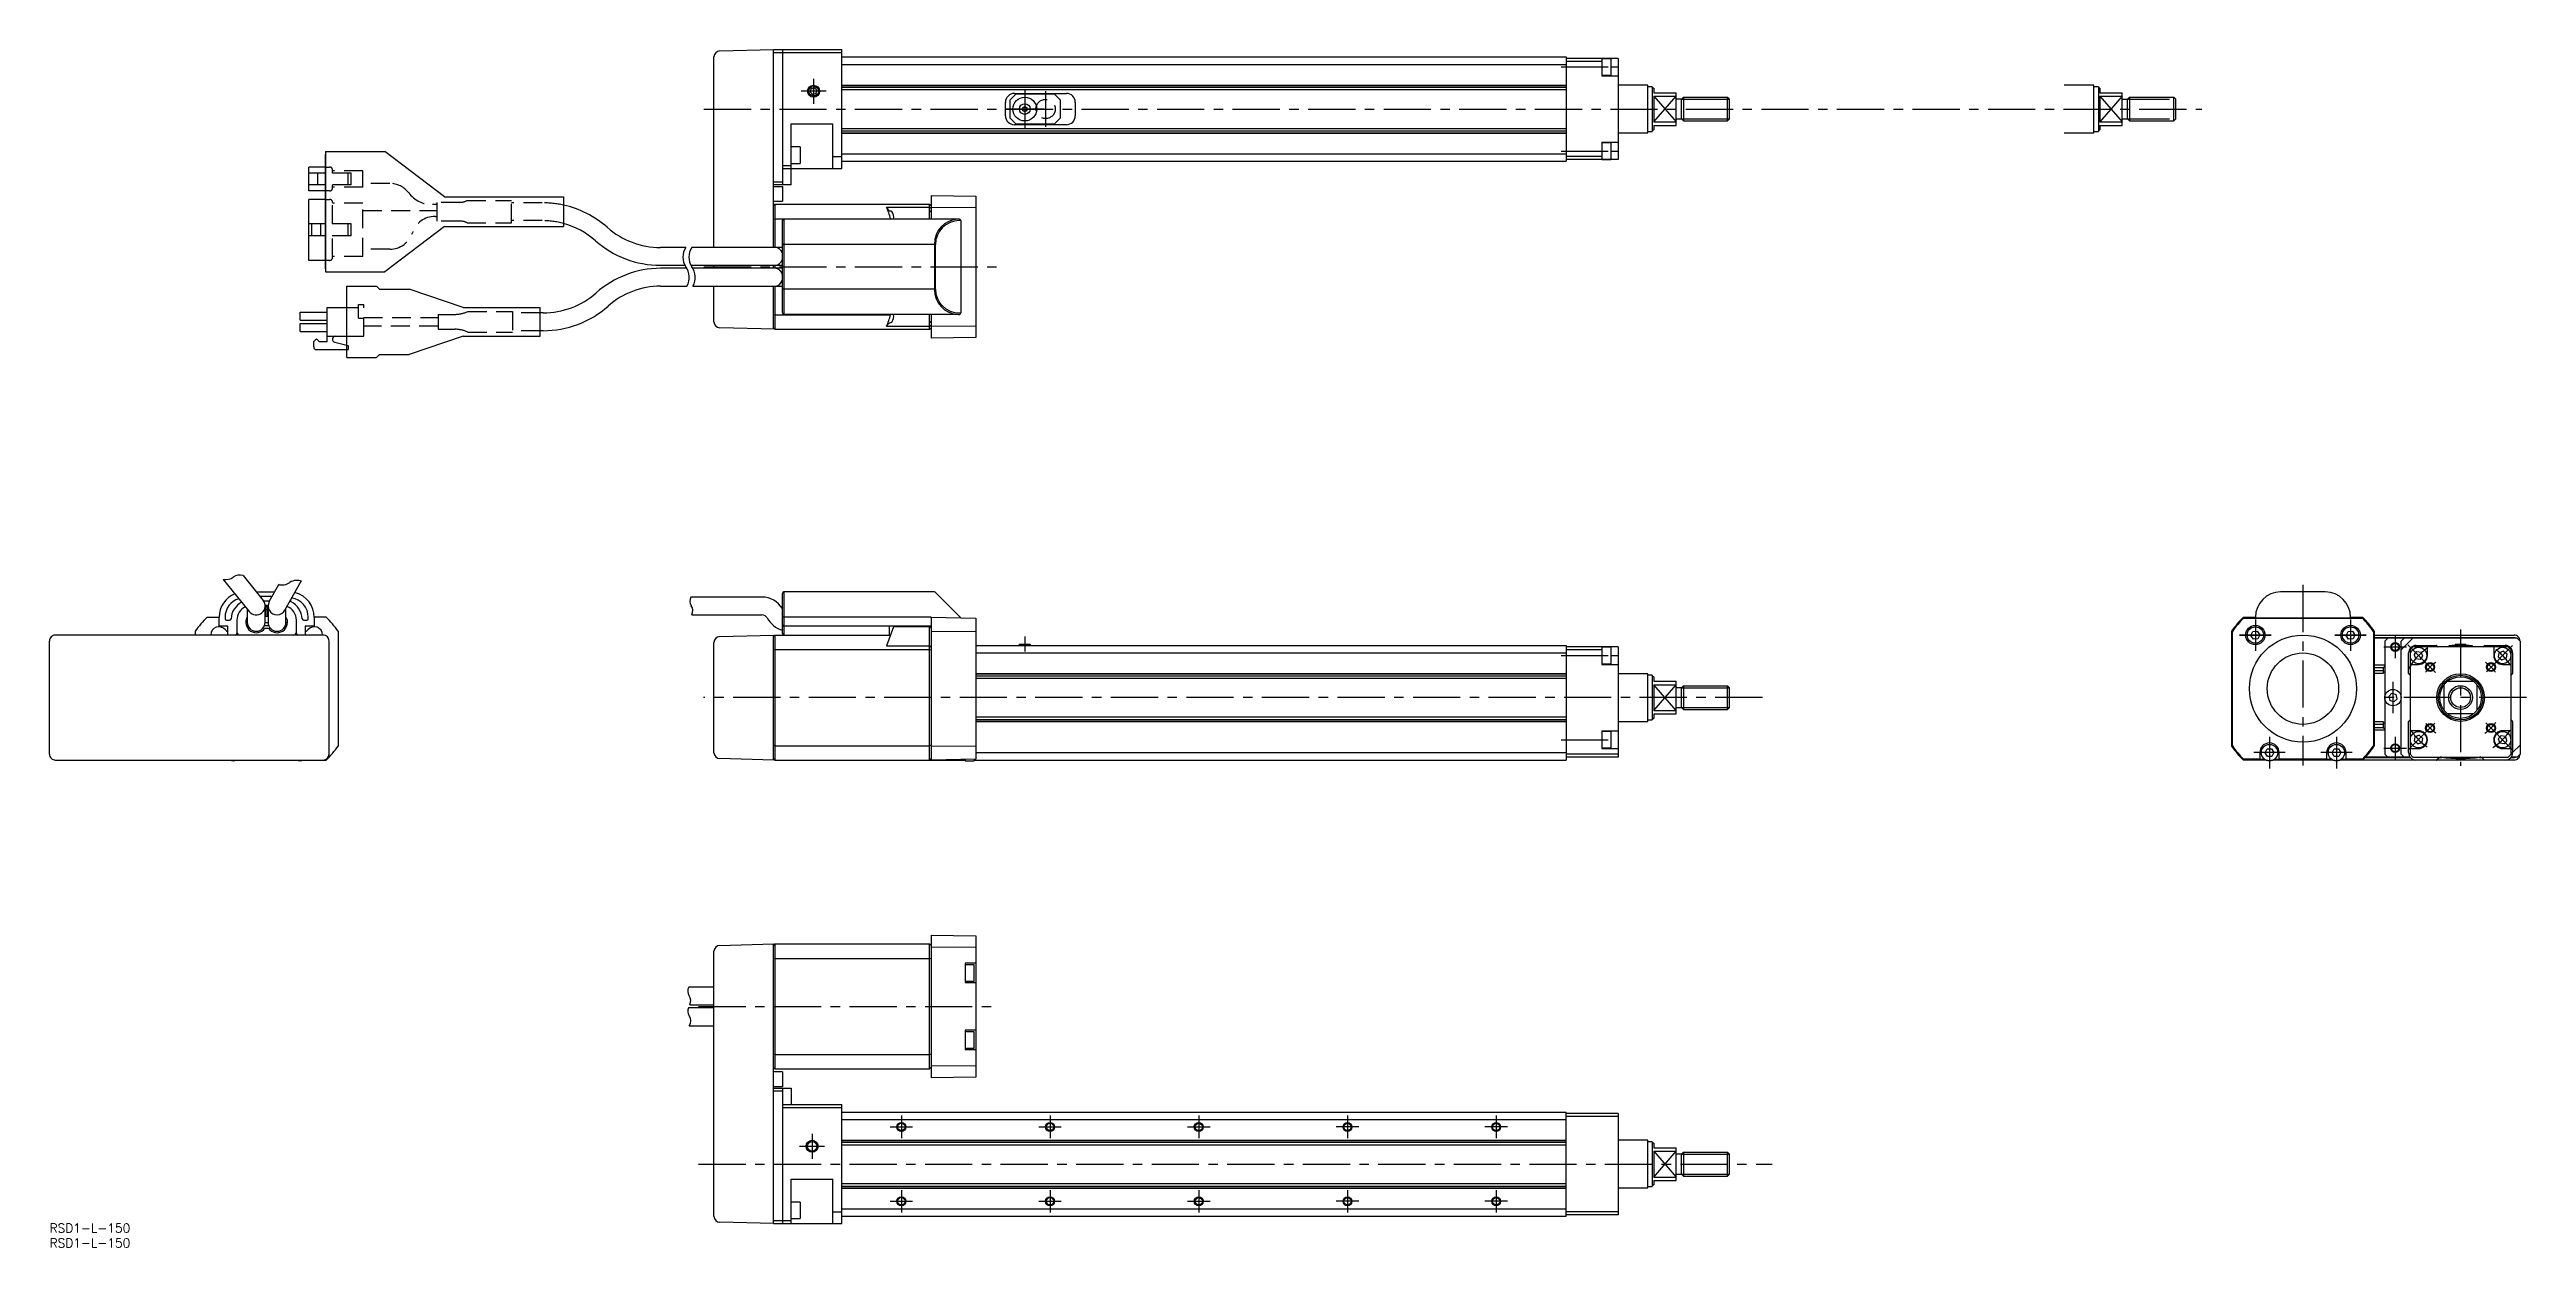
# Model space of a CAD drawing. Extents: x 0 to 833, y -8 to 395.
import ezdxf

# ---------------------------------------------------------------- set-up
doc = ezdxf.new("R2010")
doc.units = 0
doc.header["$LTSCALE"] = 0.5
for name, pattern in [('CENTER', [50.8, 31.75, -6.35, 6.35, -6.35]), ('DASHED', [19.05, 12.7, -6.35]), ('PHANTOM', [63.5, 31.75, -6.35, 6.35, -6.35, 6.35, -6.35])]:
    doc.linetypes.add(name, pattern=pattern)
for name, color, linetype in [('MSM_CENTER', 1, 'CENTER'), ('MSM_CONTINUOUS', 7, 'CONTINUOUS'), ('MSM_DASHED', 4, 'DASHED'), ('MSM_IMAGINARY', 6, 'PHANTOM'), ('MSM_NARROW', 5, 'CONTINUOUS'), ('MSM_PART_NUMBER', 7, 'CONTINUOUS')]:
    doc.layers.add(name, color=color, linetype=linetype)
doc.styles.get("Standard").update_dxf_attribs({"font": 'txt.shx', "height": 3, "bigfont": 'bigfont.shx'})

msp = doc.modelspace()

# ---------------------------------------------------------------- linework, layer by layer
at = {"layer": 'MSM_CENTER'}
for p, q in [((256.91, 384.78), (256.91, 376.4)), ((508.23, 388.73), (525.63, 388.73)), ((261.1, 380.59), (252.72, 380.59)), ((327.91, 381.13), (327.91, 368.05)), ((334.91, 380.58), (334.91, 368.66)), ((220, 374.59), (723.64, 374.59)), ((334.45, 374.59), (321.37, 374.59)), ((508.23, 360.44), (525.63, 360.44)), ((220, 321.59), (320.82, 321.59)), ((757.68, 214.71), (757.68, 153.94)), ((741.68, 203.09), (741.68, 192.51)), ((741.68, 203.09), (741.68, 192.51)), ((773.68, 203.09), (773.68, 192.51)), ((773.68, 203.09), (773.68, 192.51)), ((327.91, 197.3), (327.91, 192.3)), ((736.39, 197.8), (746.97, 197.8)), ((746.97, 197.8), (736.39, 197.8)), ((768.39, 197.8), (778.97, 197.8)), ((778.97, 197.8), (768.39, 197.8)), ((784.89, 193.8), (792.47, 193.8)), ((788.68, 197.59), (788.68, 190.01)), ((792.99, 194.48), (802.25, 185.22)), ((810.68, 199.68), (810.68, 153.9)), ((819.36, 185.48), (828.15, 194.26)), ((508.23, 190.94), (525.63, 190.94)), ((575.93, 176.8), (219.89, 176.8)), ((832.83, 176.8), (784.18, 176.8)), ((787.93, 182.09), (787.93, 171.51)), ((802.08, 168.2), (793.18, 159.3)), ((819.15, 168.32), (828.08, 159.39)), ((508.23, 162.65), (525.63, 162.65)), ((751.72, 158.3), (741.14, 158.3)), ((746.43, 163.59), (746.43, 153.01)), ((774.22, 158.3), (763.64, 158.3)), ((768.93, 163.59), (768.93, 153.01)), ((784.89, 159.8), (792.47, 159.8)), ((788.68, 163.59), (788.68, 156.01)), ((218.19, 73), (318.45, 73)), ((286.41, 36.29), (286.41, 28.71)), ((336.41, 36.29), (336.41, 28.71)), ((336.41, 36.29), (336.41, 28.71)), ((386.41, 36.29), (386.41, 28.71)), ((436.41, 36.29), (436.41, 28.71)), ((486.41, 36.29), (486.41, 28.71)), ((252.22, 26), (260.6, 26)), ((256.41, 30.19), (256.41, 21.81)), ((282.62, 32.5), (290.2, 32.5)), ((332.62, 32.5), (340.2, 32.5)), ((332.62, 32.5), (340.2, 32.5)), ((382.62, 32.5), (390.2, 32.5)), ((440.2, 32.5), (432.62, 32.5)), ((490.2, 32.5), (482.62, 32.5)), ((218.19, 20), (579.26, 20)), ((286.41, 11.29), (286.41, 3.71)), ((336.41, 11.29), (336.41, 3.71)), ((336.41, 11.29), (336.41, 3.71)), ((386.41, 11.29), (386.41, 3.71)), ((436.41, 11.29), (436.41, 3.71)), ((486.41, 11.29), (486.41, 3.71)), ((282.62, 7.5), (290.2, 7.5)), ((332.62, 7.5), (340.2, 7.5)), ((332.62, 7.5), (340.2, 7.5)), ((382.62, 7.5), (390.2, 7.5)), ((440.2, 7.5), (432.62, 7.5)), ((490.2, 7.5), (482.62, 7.5))]:
    msp.add_line(p, q, dxfattribs=at)
for radius, start, end in [(20, 123.2894, 151.52227), (20, 33.99709, 53.78394), (14.5, 125.10389, 144.13152), (14.5, 35.94467, 54.88123), (14.5, 216.23293, 234.88123), (14.5, 304.4762, 324.87423), (20, 211.95674, 236.00868), (20, 302.66491, 326.16973)]:
    msp.add_arc((810.68, 176.8), radius, start, end, dxfattribs=at)
at = {"layer": 'MSM_CONTINUOUS'}
for p, q in [((223.41, 328.09), (223.41, 392.11)), ((225.36, 394.11), (243.41, 394.59)), ((243.41, 394.59), (266.41, 394.59)), ((243.41, 328.09), (243.41, 394.59)), ((243.41, 393.59), (266.41, 393.59)), ((246.41, 394.59), (246.41, 349.09)), ((266.41, 354.59), (266.41, 394.59)), ((266.41, 392.09), (509.91, 392.09)), ((509.91, 392.09), (509.91, 357.09)), ((527.41, 391.59), (509.91, 391.59)), ((521.91, 391.59), (521.91, 385.73)), ((524.91, 391.48), (521.91, 391.48)), ((524.91, 391.48), (521.91, 391.48)), ((524.91, 391.48), (524.91, 385.98)), ((527.41, 391.59), (527.41, 357.59)), ((266.41, 389.59), (509.91, 389.59)), ((521.91, 390.59), (509.91, 390.59)), ((521.91, 385.98), (524.91, 385.98)), ((521.91, 385.98), (524.91, 385.98)), ((521.91, 385.73), (527.41, 385.73)), ((524.91, 388.73), (527.41, 388.73)), ((255.81, 380.24), (256.06, 381.37)), ((255.81, 380.24), (256.66, 379.46)), ((256.06, 381.37), (257.16, 381.71)), ((257.77, 379.81), (256.66, 379.46)), ((258.01, 380.93), (257.16, 381.71)), ((257.77, 379.81), (258.01, 380.93)), ((266.41, 382.67), (509.91, 382.67)), ((266.41, 382.53), (509.91, 382.53)), ((266.41, 381.94), (509.91, 381.94)), ((266.41, 381.11), (509.91, 381.11)), ((321.41, 372.34), (321.41, 376.84)), ((324.91, 379.59), (322.91, 377.59)), ((322.91, 377.59), (322.91, 371.59)), ((324.41, 379.84), (341.91, 379.84)), ((337.91, 379.59), (324.91, 379.59)), ((327.91, 375.45), (327.16, 375.02)), ((327.16, 375.02), (327.16, 374.15)), ((328.66, 375.02), (327.91, 375.45)), ((328.66, 374.15), (328.66, 375.02)), ((339.91, 377.59), (337.91, 379.59)), ((339.91, 371.59), (339.91, 377.59)), ((344.91, 376.84), (344.91, 372.34)), ((537.41, 382.59), (527.41, 382.59)), ((537.41, 366.59), (537.41, 382.59)), ((538.91, 382.09), (537.41, 382.09)), ((538.91, 382.09), (538.91, 367.09)), ((539.41, 381.59), (538.91, 381.59)), ((539.41, 381.59), (539.41, 380.09)), ((539.41, 380.09), (546.91, 380.09)), ((539.41, 378.92), (546.91, 378.92)), ((539.41, 378.92), (539.41, 370.26)), ((546.91, 369.09), (546.91, 380.09)), ((548.74, 377.91), (546.91, 377.91)), ((549.41, 378.59), (548.74, 377.91)), ((548.74, 371.26), (548.74, 377.91)), ((549.41, 378.59), (549.41, 370.59)), ((549.41, 378.59), (564.24, 378.59)), ((564.24, 370.59), (564.24, 378.59)), ((564.24, 378.59), (564.91, 377.91)), ((564.91, 371.26), (564.91, 377.91)), ((249.41, 369.59), (263.41, 369.59)), ((249.41, 349.09), (249.41, 369.59)), ((263.41, 354.59), (263.41, 369.59)), ((266.41, 368.07), (509.91, 368.07)), ((266.41, 367.23), (509.91, 367.23)), ((266.41, 366.64), (509.91, 366.64)), ((266.41, 366.5), (509.91, 366.5)), ((322.91, 371.59), (324.91, 369.59)), ((341.91, 369.34), (324.41, 369.34)), ((324.91, 369.59), (337.91, 369.59)), ((327.16, 374.15), (327.91, 373.72)), ((327.91, 373.72), (328.66, 374.15)), ((337.91, 369.59), (339.91, 371.59)), ((527.41, 366.59), (537.41, 366.59)), ((537.41, 367.09), (538.91, 367.09)), ((538.91, 367.59), (539.41, 367.59)), ((539.41, 370.26), (546.91, 370.26)), ((539.41, 369.09), (546.91, 369.09)), ((539.41, 369.09), (539.41, 367.59)), ((546.91, 371.26), (548.74, 371.26)), ((549.41, 370.59), (548.74, 371.26)), ((549.41, 370.59), (564.24, 370.59)), ((564.91, 371.26), (564.24, 370.59)), ((92.78, 360.29), (92.78, 319.89)), ((92.78, 360.29), (112.78, 360.29)), ((92.78, 320.89), (92.78, 359.29)), ((132.78, 345.04), (112.78, 360.29)), ((252.41, 361.84), (249.41, 361.84)), ((252.41, 361.84), (252.41, 356.34)), ((263.41, 358.59), (266.41, 358.59)), ((266.41, 359.59), (509.91, 359.59)), ((521.91, 358.59), (509.91, 358.59)), ((521.91, 363.44), (527.41, 363.44)), ((521.91, 363.44), (521.91, 357.59)), ((524.91, 363.19), (521.91, 363.19)), ((524.91, 363.19), (524.91, 357.69)), ((524.91, 360.44), (527.41, 360.44)), ((92.78, 355.09), (87.18, 355.09)), ((87.18, 347.09), (87.18, 355.09)), ((92.78, 353.09), (87.18, 353.09)), ((90.18, 349.09), (90.18, 353.09)), ((243.41, 350.09), (246.41, 350.09)), ((246.41, 355.59), (249.41, 355.59)), ((246.41, 354.59), (266.41, 354.59)), ((249.41, 356.34), (252.41, 356.34)), ((266.41, 357.09), (509.91, 357.09)), ((527.41, 357.59), (509.91, 357.59)), ((521.91, 357.69), (524.91, 357.69)), ((92.78, 349.09), (87.18, 349.09)), ((92.78, 347.09), (87.18, 347.09)), ((87.18, 323.74), (87.18, 344.24)), ((92.78, 344.24), (87.18, 344.24)), ((132.78, 345.04), (172.78, 345.04)), ((172.78, 345.04), (172.78, 335.14)), ((249.41, 349.09), (243.41, 349.09)), ((243.41, 348.59), (246.41, 348.59)), ((243.41, 343.59), (246.41, 343.59)), ((243.41, 342.09), (243.91, 342.59)), ((243.91, 342.59), (295.91, 342.59)), ((243.91, 342.59), (243.91, 328.09)), ((246.41, 348.59), (246.41, 343.59)), ((281.47, 341.6), (295.91, 341.6)), ((281.47, 341.6), (281.75, 341.05)), ((295.91, 337.59), (295.91, 342.59)), ((296.41, 342.09), (295.91, 342.59)), ((296.41, 341.22), (295.91, 341.6)), ((296.41, 345.59), (296.41, 337.59)), ((296.41, 345.59), (311.41, 345.32)), ((296.41, 342.09), (296.41, 342.09)), ((296.41, 341.59), (311.41, 341.48)), ((311.41, 345.32), (311.41, 297.85)), ((92.78, 335.99), (87.18, 335.99)), ((88.18, 331.99), (88.18, 335.99)), ((91.18, 331.99), (91.18, 335.99)), ((132.78, 335.14), (112.78, 319.89)), ((132.78, 335.14), (172.78, 335.14)), ((243.41, 337.58), (243.91, 337.75)), ((243.91, 337.75), (282.79, 337.75)), ((246.41, 306.08), (246.41, 337.09)), ((305.69, 337.59), (246.91, 337.59)), ((246.91, 337.59), (246.91, 305.59)), ((281.75, 341.05), (282.07, 340.65)), ((282.07, 340.65), (282.4, 340.43)), ((282.4, 340.43), (282.93, 340.36)), ((282.79, 337.75), (282.79, 337.59)), ((282.93, 340.36), (283.11, 340.25)), ((283.11, 340.25), (283.19, 340.15)), ((296.41, 339.89), (295.91, 340.39)), ((306.41, 337.09), (305.89, 337.09)), ((306.41, 337.09), (306.41, 306.09)), ((92.78, 331.99), (87.18, 331.99)), ((205.36, 328.09), (205.38, 328.09)), ((213.91, 328.09), (205.41, 328.09)), ((246.41, 328.09), (215.91, 328.09)), ((297.89, 329.09), (246.41, 329.09)), ((297.53, 329.09), (297.53, 314.09)), ((297.89, 314.09), (297.89, 329.09)), ((92.78, 323.74), (87.18, 323.74)), ((92.78, 319.89), (112.78, 319.89)), ((205.41, 322.09), (205.38, 322.09)), ((205.41, 322.09), (213.63, 322.09)), ((214.25, 321.09), (205.41, 321.09)), ((215.64, 322.09), (246.41, 322.09)), ((246.41, 321.09), (216.26, 321.09)), ((223.41, 321.09), (223.41, 322.09)), ((243.41, 321.09), (243.41, 322.09)), ((243.91, 322.09), (243.91, 321.09)), ((99.95, 291.09), (99.95, 315.09)), ((99.95, 315.09), (109.95, 315.09)), ((110.95, 314.09), (109.95, 315.09)), ((110.95, 314.09), (120.95, 314.09)), ((139.1, 307.89), (120.95, 314.09)), ((205.44, 315.09), (214.33, 315.09)), ((216.34, 315.09), (246.41, 315.09)), ((223.41, 303.06), (223.41, 315.09)), ((243.41, 301.09), (243.41, 315.09)), ((243.91, 315.09), (243.91, 300.59)), ((297.89, 314.09), (246.41, 314.09)), ((84.32, 306.33), (93.32, 306.33)), ((84.32, 303.63), (84.32, 306.33)), ((84.32, 303.63), (93.32, 303.63)), ((84.32, 299.85), (84.32, 302.55)), ((84.32, 302.55), (93.32, 302.55)), ((84.32, 299.85), (93.32, 299.85)), ((93.32, 307.95), (99.95, 307.95)), ((93.32, 296.43), (93.32, 307.95)), ((139.1, 307.89), (164.95, 307.89)), ((164.95, 298.29), (164.95, 307.89)), ((165.96, 306.09), (164.95, 306.09)), ((165.96, 300.09), (164.95, 300.09)), ((243.91, 300.59), (225.36, 301.06)), ((243.41, 305.59), (243.91, 305.42)), ((243.91, 300.59), (243.41, 301.09)), ((243.91, 305.42), (282.79, 305.42)), ((243.91, 300.59), (295.91, 300.59)), ((305.69, 305.59), (246.91, 305.59)), ((281.47, 301.57), (281.75, 302.12)), ((281.47, 301.57), (295.91, 301.57)), ((281.75, 302.12), (282.07, 302.52)), ((282.07, 302.52), (282.4, 302.74)), ((282.4, 302.74), (282.93, 302.81)), ((282.79, 305.59), (282.79, 305.42)), ((282.93, 302.81), (283.11, 302.92)), ((283.11, 302.92), (283.19, 303.02)), ((295.91, 300.59), (295.91, 305.59)), ((295.91, 302.79), (296.41, 303.29)), ((295.91, 301.57), (296.41, 301.95)), ((295.91, 300.59), (296.41, 301.09)), ((296.41, 305.59), (296.41, 297.59)), ((296.41, 301.59), (311.41, 301.69)), ((305.89, 306.09), (306.41, 306.09)), ((89.72, 297.33), (88.82, 296.43)), ((88.82, 294.63), (88.82, 296.43)), ((89.72, 297.33), (90.62, 296.43)), ((89.72, 293.73), (99.95, 293.73)), ((90.62, 296.43), (93.32, 296.43)), ((93.32, 298.23), (99.95, 298.23)), ((95.88, 296.23), (99.95, 295.19)), ((110.95, 292.09), (109.95, 291.09)), ((110.95, 292.09), (120.95, 292.09)), ((139.1, 298.29), (120.95, 292.09)), ((139.1, 298.29), (164.95, 298.29)), ((311.41, 297.85), (296.41, 297.59)), ((99.95, 291.09), (109.95, 291.09)), ((65.05, 217.88), (71.83, 209.48)), ((58.43, 216.52), (67.17, 205.71)), ((69.56, 212.3), (75.41, 212.3)), ((74.57, 210.8), (70.77, 210.8)), ((71.97, 209.3), (73.73, 209.3)), ((73.88, 209.06), (77.08, 214.77)), ((79.12, 206.13), (84.62, 215.96)), ((239.55, 210.6), (215.63, 210.6)), ((246.41, 198.29), (246.41, 211.8)), ((297.53, 212.3), (246.91, 212.3)), ((246.91, 212.3), (246.91, 197.8)), ((306.41, 203.62), (298.01, 212.03)), ((765.18, 212.3), (750.18, 212.3)), ((53, 203.8), (57, 203.8)), ((57, 200.8), (57, 203.8)), ((60, 200.8), (57, 200.8)), ((59, 203.8), (59, 203.3)), ((59.5, 202.8), (60.52, 202.8)), ((60, 197.8), (60, 200.8)), ((63, 202.8), (63, 198.3)), ((66, 202), (66.5, 202)), ((66.18, 201), (66.71, 201)), ((66.5, 206.54), (66.5, 202.1)), ((72.29, 201), (73.71, 201)), ((72.37, 200.1), (73.63, 200.1)), ((73.51, 207.8), (72.49, 207.8)), ((72.5, 202.09), (72.5, 207.6)), ((73.5, 204.1), (72.5, 204.1)), ((72.5, 202), (73.5, 202)), ((72.75, 207.8), (72.75, 204.1)), ((73.25, 207.3), (72.75, 207.3)), ((73.25, 206.3), (72.75, 206.3)), ((73.25, 207.8), (73.25, 204.1)), ((73.5, 207.59), (73.5, 202.1)), ((79.29, 201), (79.82, 201)), ((79.48, 201.79), (79.48, 206.79)), ((79.5, 202), (80, 202)), ((83, 198.3), (83, 202.8)), ((85.48, 202.8), (86.5, 202.8)), ((89, 200.8), (86, 200.8)), ((86, 200.8), (86, 197.8)), ((87, 203.3), (87, 203.8)), ((89, 203.8), (89, 200.8)), ((89, 203.8), (89, 203.8)), ((93, 203.8), (89, 203.79)), ((215.94, 204.6), (239.55, 204.6)), ((296.41, 203.8), (246.41, 203.8)), ((296.41, 200.8), (246.91, 200.8)), ((283.81, 200.6), (281.47, 194.16)), ((282.41, 197.8), (282.41, 200.8)), ((295.91, 200.6), (283.81, 200.6)), ((294.51, 200.8), (294.51, 200.6)), ((296.41, 200.1), (295.91, 200.6)), ((295.91, 155.8), (295.91, 200.6)), ((296.41, 203.8), (296.41, 155.8)), ((296.41, 203.8), (311.41, 203.53)), ((311.41, 203.53), (311.41, 156.06)), ((737.68, 203.8), (741.68, 203.8)), ((737.68, 203.8), (737.78, 203.53)), ((737.78, 203.53), (777.57, 203.53)), ((741.68, 203.63), (741.68, 203.8)), ((742.18, 203.62), (773.18, 203.62)), ((773.68, 203.8), (777.68, 203.8)), ((773.68, 203.63), (773.68, 203.8)), ((777.68, 203.8), (777.57, 203.53)), ((0, 157.8), (0, 195.8)), ((92, 197.8), (2, 197.8)), ((49, 199.07), (49, 197.8)), ((94, 157.8), (94, 195.8)), ((97, 199.07), (97, 160.52)), ((223.41, 158.27), (223.41, 195.32)), ((225.36, 197.32), (243.41, 197.8)), ((243.41, 197.3), (243.91, 197.8)), ((243.41, 155.8), (243.41, 197.8)), ((243.91, 192.96), (243.41, 192.79)), ((243.91, 197.8), (243.91, 155.8)), ((243.91, 197.8), (282.79, 197.8)), ((243.91, 192.96), (295.91, 192.96)), ((281.47, 194.16), (295.91, 194.16)), ((295.91, 194.16), (296.41, 193.84)), ((295.91, 192.96), (296.41, 192.79)), ((296.41, 199.07), (311.41, 198.99)), ((311.41, 194.3), (509.91, 194.3)), ((311.41, 191.8), (509.91, 191.8)), ((325.25, 194.3), (326.11, 194.4)), ((326.11, 194.4), (326.11, 194.8)), ((326.11, 194.8), (329.71, 194.8)), ((326.11, 194.4), (329.71, 194.4)), ((329.71, 194.8), (329.71, 194.4)), ((329.71, 194.4), (330.58, 194.3)), ((509.91, 194.3), (509.91, 155.8)), ((527.41, 193.8), (509.91, 193.8)), ((521.91, 192.8), (509.91, 192.8)), ((521.91, 193.8), (521.91, 187.94)), ((524.91, 193.69), (521.91, 193.69)), ((524.91, 193.69), (524.91, 188.19)), ((527.41, 193.8), (527.41, 156.8)), ((733.68, 199.07), (733.68, 160.52)), ((733.94, 198.99), (733.68, 199.07)), ((733.94, 160.6), (733.94, 198.99)), ((740.21, 197.67), (740.84, 199.01)), ((741.05, 196.46), (740.21, 197.67)), ((740.84, 199.01), (742.31, 199.13)), ((742.52, 196.58), (741.05, 196.46)), ((742.31, 199.13), (743.15, 197.92)), ((743.15, 197.92), (742.52, 196.58)), ((772.21, 197.67), (772.84, 199.01)), ((773.05, 196.46), (772.21, 197.67)), ((772.84, 199.01), (774.31, 199.13)), ((774.52, 196.58), (773.05, 196.46)), ((774.31, 199.13), (775.15, 197.92)), ((775.15, 197.92), (774.52, 196.58)), ((781.68, 199.07), (781.42, 198.99)), ((781.42, 198.99), (781.42, 160.6)), ((781.68, 199.07), (781.68, 160.52)), ((781.68, 197.8), (828.68, 197.8)), ((828.78, 196.9), (781.68, 196.9)), ((781.68, 196.87), (784.64, 196.87)), ((829.68, 196.8), (781.68, 196.8)), ((784.64, 196.87), (784.68, 196.83)), ((784.64, 196.87), (784.64, 196.8)), ((784.68, 196.83), (792.68, 196.83)), ((784.68, 196.8), (784.68, 196.83)), ((786.18, 196.8), (785.18, 195.8)), ((785.18, 195.8), (785.18, 157.8)), ((794.68, 196.8), (790.68, 192.8)), ((791.68, 196.8), (790.68, 195.8)), ((790.68, 192.8), (790.68, 195.8)), ((790.68, 157.8), (790.68, 192.8)), ((792.68, 196.83), (792.72, 196.87)), ((792.68, 196.83), (792.68, 196.8)), ((792.72, 196.87), (828.76, 196.87)), ((792.72, 196.8), (792.72, 196.87)), ((793.18, 184.88), (793.18, 191.8)), ((794.68, 193.8), (793.68, 192.8)), ((793.68, 192.8), (793.68, 157.8)), ((826.68, 193.8), (794.68, 193.8)), ((795.08, 191.18), (796.02, 192.32)), ((795.68, 194.3), (802.6, 194.3)), ((796.02, 192.32), (797.48, 192.08)), ((797.99, 190.69), (797.48, 192.08)), ((799.54, 190.94), (799.54, 193.8)), ((802.74, 194.24), (803.18, 193.8)), ((808.88, 194.4), (806.68, 194.14)), ((806.68, 194.14), (806.72, 193.8)), ((806.68, 194.14), (814.68, 194.14)), ((808.88, 194.8), (808.88, 194.4)), ((808.88, 194.8), (812.48, 194.8)), ((808.88, 194.4), (812.48, 194.4)), ((812.48, 194.4), (812.48, 194.8)), ((814.68, 194.14), (812.48, 194.4)), ((814.64, 193.8), (814.68, 194.14)), ((818.18, 193.8), (818.62, 194.24)), ((818.76, 194.3), (825.68, 194.3)), ((821.82, 193.8), (821.82, 190.94)), ((823.44, 190.42), (823.68, 191.88)), ((825.07, 192.4), (823.68, 191.88)), ((825.07, 192.4), (826.21, 191.45)), ((827.68, 192.8), (826.68, 193.8)), ((827.68, 157.8), (827.68, 192.8)), ((828.18, 191.8), (828.18, 184.88)), ((829.68, 196.8), (830.68, 195.8)), ((830.68, 195.8), (830.68, 157.8)), ((311.41, 184.88), (509.91, 184.88)), ((311.41, 184.74), (509.91, 184.74)), ((311.41, 184.15), (509.91, 184.15)), ((311.41, 183.32), (509.91, 183.32)), ((521.91, 188.19), (524.91, 188.19)), ((521.91, 187.94), (527.41, 187.94)), ((524.91, 190.94), (527.41, 190.94)), ((537.41, 184.8), (527.41, 184.8)), ((537.41, 168.8), (537.41, 184.8)), ((538.91, 184.3), (537.41, 184.3)), ((538.91, 184.3), (538.91, 169.3)), ((539.41, 183.8), (538.91, 183.8)), ((539.41, 183.8), (539.41, 182.3)), ((781.68, 187.8), (785.18, 187.8)), ((784.68, 186.85), (781.68, 186.85)), ((781.68, 185.85), (784.68, 185.85)), ((784.68, 184.85), (781.68, 184.85)), ((784.68, 186.85), (785.18, 187.35)), ((784.68, 186.85), (784.68, 184.85)), ((785.18, 185.3), (784.68, 185.3)), ((793.68, 184.3), (793.24, 184.74)), ((793.68, 187.94), (796.54, 187.94)), ((795.08, 191.18), (795.59, 189.8)), ((797.05, 189.55), (795.59, 189.8)), ((797.05, 189.55), (797.99, 190.69)), ((823.44, 190.42), (824.57, 189.48)), ((824.57, 189.48), (825.96, 190)), ((824.82, 187.94), (827.68, 187.94)), ((826.21, 191.45), (825.96, 190)), ((828.12, 184.74), (827.68, 184.3)), ((539.41, 182.3), (546.91, 182.3)), ((539.41, 181.13), (546.91, 181.13)), ((539.41, 181.13), (539.41, 172.47)), ((546.91, 171.3), (546.91, 182.3)), ((548.74, 180.12), (546.91, 180.12)), ((549.41, 180.8), (548.74, 180.12)), ((548.74, 173.47), (548.74, 180.12)), ((549.41, 180.8), (549.41, 172.8)), ((549.41, 180.8), (564.24, 180.8)), ((564.24, 172.8), (564.24, 180.8)), ((564.24, 180.8), (564.91, 180.12)), ((564.91, 173.47), (564.91, 180.12)), ((786.51, 177.21), (787.58, 178.23)), ((786.51, 177.21), (786.86, 175.78)), ((788.28, 175.36), (786.86, 175.78)), ((787.58, 178.23), (789, 177.82)), ((788.28, 175.36), (789.35, 176.38)), ((789.35, 176.38), (789, 177.82)), ((805.18, 172.47), (805.18, 181.13)), ((806.35, 182.3), (815.01, 182.3)), ((816.18, 181.13), (816.18, 172.47)), ((311.41, 170.28), (509.91, 170.28)), ((311.41, 169.44), (509.91, 169.44)), ((311.41, 168.85), (509.91, 168.85)), ((311.41, 168.71), (509.91, 168.71)), ((527.41, 168.8), (537.41, 168.8)), ((537.41, 169.3), (538.91, 169.3)), ((538.91, 169.8), (539.41, 169.8)), ((539.41, 172.47), (546.91, 172.47)), ((539.41, 171.3), (546.91, 171.3)), ((539.41, 171.3), (539.41, 169.8)), ((546.91, 173.47), (548.74, 173.47)), ((549.41, 172.8), (548.74, 173.47)), ((549.41, 172.8), (564.24, 172.8)), ((564.91, 173.47), (564.24, 172.8)), ((781.68, 168.75), (784.68, 168.75)), ((784.68, 167.75), (781.68, 167.75)), ((781.68, 166.75), (784.68, 166.75)), ((784.68, 168.75), (784.68, 166.75)), ((784.68, 168.3), (785.18, 168.3)), ((784.68, 166.75), (785.18, 166.25)), ((793.18, 158.3), (793.18, 168.71)), ((793.24, 168.85), (793.68, 169.3)), ((815.01, 171.3), (806.35, 171.3)), ((827.68, 169.3), (828.12, 168.85)), ((828.18, 168.71), (828.18, 158.3)), ((243.91, 160.63), (243.41, 160.8)), ((243.91, 160.63), (295.91, 160.63)), ((296.41, 160.8), (295.91, 160.63)), ((296.41, 160.52), (311.41, 160.6)), ((311.41, 158.3), (509.91, 158.3)), ((521.91, 165.65), (527.41, 165.65)), ((521.91, 165.65), (521.91, 159.65)), ((524.91, 165.4), (521.91, 165.4)), ((524.91, 165.4), (521.91, 165.4)), ((521.91, 159.9), (524.91, 159.9)), ((521.91, 159.9), (524.91, 159.9)), ((521.91, 159.65), (527.41, 159.65)), ((524.91, 165.4), (524.91, 159.9)), ((524.91, 165.4), (524.91, 159.9)), ((733.68, 160.52), (733.94, 160.6)), ((743.18, 158.3), (743.18, 156)), ((744.95, 158.26), (745.65, 159.56)), ((745.72, 157), (744.95, 158.26)), ((745.65, 159.56), (747.13, 159.6)), ((747.13, 159.6), (747.91, 158.34)), ((747.91, 158.34), (747.2, 157.04)), ((749.68, 156), (749.68, 158.3)), ((765.68, 156), (765.68, 158.3)), ((767.45, 158.26), (768.15, 159.56)), ((768.22, 157), (767.45, 158.26)), ((768.15, 159.56), (769.63, 159.6)), ((769.63, 159.6), (770.41, 158.34)), ((770.41, 158.34), (769.7, 157.04)), ((772.18, 156), (772.18, 158.3)), ((781.42, 160.6), (781.68, 160.52)), ((785.18, 165.8), (781.68, 165.8)), ((796.54, 165.65), (793.68, 165.65)), ((793.68, 159.65), (796.54, 159.65)), ((795.15, 162.14), (795.4, 163.6)), ((796.29, 161.2), (795.15, 162.14)), ((796.78, 164.11), (795.4, 163.6)), ((796.29, 161.2), (797.68, 161.71)), ((797.92, 163.17), (796.78, 164.11)), ((797.92, 163.17), (797.68, 161.71)), ((824.31, 164.04), (823.36, 162.9)), ((823.36, 162.9), (823.88, 161.51)), ((825.34, 161.27), (823.88, 161.51)), ((824.31, 164.04), (825.76, 163.79)), ((827.68, 165.65), (824.82, 165.65)), ((824.82, 159.65), (827.68, 159.65)), ((826.28, 162.41), (825.34, 161.27)), ((826.28, 162.41), (825.76, 163.79)), ((828.18, 158.3), (830.68, 160.8)), ((2, 155.8), (93, 155.8)), ((243.41, 155.8), (225.36, 156.27)), ((243.91, 155.8), (243.41, 156.3)), ((243.91, 155.8), (307.91, 155.8)), ((296.41, 156.3), (295.91, 155.8)), ((311.41, 156.06), (296.41, 155.8)), ((307.91, 156), (307.91, 155.55)), ((307.91, 155.55), (310.91, 155.55)), ((310.91, 156.05), (310.91, 155.55)), ((310.91, 155.8), (509.91, 155.8)), ((527.41, 157.8), (509.91, 157.8)), ((527.41, 156.8), (509.91, 156.8)), ((737.78, 156.06), (737.68, 155.8)), ((745.28, 155.8), (737.68, 155.8)), ((743.18, 156.06), (737.78, 156.06)), ((744.92, 156), (743.18, 156)), ((747.2, 157.04), (745.72, 157)), ((767.78, 155.8), (747.57, 155.8)), ((749.68, 156), (747.94, 156)), ((765.68, 156.06), (749.68, 156.06)), ((767.42, 156), (765.68, 156)), ((769.7, 157.04), (768.22, 157)), ((828.68, 155.8), (770.07, 155.8)), ((772.18, 156), (770.44, 156)), ((777.57, 156.06), (772.18, 156.06)), ((777.57, 156.06), (777.68, 155.8)), ((778.59, 156.7), (793.76, 156.7)), ((784.64, 156.72), (778.62, 156.72)), ((778.69, 156.8), (793.68, 156.8)), ((784.64, 156.8), (784.64, 156.72)), ((784.68, 156.76), (784.64, 156.72)), ((784.68, 156.76), (784.68, 156.8)), ((792.68, 156.76), (784.68, 156.76)), ((785.18, 157.8), (786.18, 156.8)), ((791.68, 156.8), (790.68, 157.8)), ((792.68, 156.76), (792.68, 156.8)), ((792.72, 156.72), (792.68, 156.76)), ((792.72, 156.72), (792.72, 156.8)), ((793.74, 156.72), (792.72, 156.72)), ((793.68, 157.8), (794.68, 156.8)), ((794.68, 156.8), (826.68, 156.8)), ((803.32, 156.44), (802.74, 155.85)), ((803.76, 156.7), (804.37, 156.7)), ((804.19, 156.72), (803.87, 156.72)), ((816.99, 156.7), (817.59, 156.7)), ((817.49, 156.72), (817.16, 156.72)), ((818.62, 155.85), (818.04, 156.44)), ((826.68, 156.8), (827.68, 157.8)), ((827.6, 156.7), (828.78, 156.7)), ((828.76, 156.72), (827.62, 156.72)), ((829.68, 156.8), (827.68, 156.8)), ((829.68, 156.8), (830.68, 157.8)), ((225.36, 93.53), (243.41, 94)), ((243.91, 94), (243.41, 93.5)), ((243.41, 0), (243.41, 94)), ((243.91, 94), (243.91, 52)), ((243.91, 94), (295.91, 94)), ((295.91, 52), (295.91, 94)), ((296.41, 93.5), (295.91, 94)), ((296.41, 97), (296.41, 49)), ((296.41, 97), (311.41, 96.74)), ((296.41, 93.5), (296.41, 93.5)), ((296.41, 93), (311.41, 92.89)), ((311.41, 96.74), (311.41, 49.26)), ((223.41, 2.47), (223.41, 91.53)), ((243.91, 89.16), (243.41, 88.99)), ((243.91, 89.16), (295.91, 89.16)), ((296.41, 88.99), (295.91, 89.16)), ((311.41, 87.5), (307.91, 87.5)), ((307.91, 87.5), (307.91, 81)), ((310.91, 87), (307.91, 87)), ((310.91, 81.5), (310.91, 87)), ((223.41, 79.5), (214.92, 79.5)), ((307.91, 81.5), (310.91, 81.5)), ((307.91, 81), (311.41, 81)), ((223.41, 72.5), (214.81, 72.5)), ((215.24, 73.5), (223.41, 73.5)), ((215.08, 66.5), (223.41, 66.5)), ((311.41, 65), (307.91, 65)), ((307.91, 65), (307.91, 58.5)), ((310.91, 64.5), (307.91, 64.5)), ((307.91, 59), (310.91, 59)), ((307.91, 58.5), (311.41, 58.5)), ((310.91, 59), (310.91, 64.5)), ((243.91, 56.84), (243.41, 57.01)), ((243.41, 52.5), (243.91, 52)), ((246.41, 51), (243.41, 51)), ((243.91, 56.84), (295.91, 56.84)), ((243.91, 52), (295.91, 52)), ((246.41, 51), (246.41, 46)), ((296.41, 57.01), (295.91, 56.84)), ((296.41, 52.5), (295.91, 52)), ((296.41, 53), (311.41, 53.11)), ((246.41, 46), (243.41, 46)), ((243.41, 45.5), (249.41, 45.5)), ((246.41, 44.5), (243.41, 44.5)), ((246.41, 45.5), (246.41, 0)), ((249.41, 45.5), (249.41, 40)), ((311.41, 49.26), (296.41, 49)), ((246.41, 40), (266.41, 40)), ((246.41, 39), (266.41, 39)), ((266.41, 0), (266.41, 40)), ((266.41, 37.5), (509.91, 37.5)), ((266.41, 35), (509.91, 35)), ((509.91, 2.5), (509.91, 37.5)), ((527.41, 37), (509.91, 37)), ((527.41, 36), (509.91, 36)), ((527.41, 37), (527.41, 3)), ((266.41, 28.08), (509.91, 28.08)), ((266.41, 27.94), (509.91, 27.94)), ((266.41, 27.36), (509.91, 27.36)), ((266.41, 26.52), (509.91, 26.52)), ((537.41, 28), (527.41, 28)), ((537.41, 12), (537.41, 28)), ((538.91, 27.5), (537.41, 27.5)), ((538.91, 27.5), (538.91, 12.5)), ((539.41, 27), (538.91, 27)), ((539.41, 27), (539.41, 25.5)), ((539.41, 25.5), (546.91, 25.5)), ((546.91, 14.5), (546.91, 25.5)), ((539.41, 24.33), (546.91, 24.33)), ((539.41, 24.33), (539.41, 15.67)), ((548.74, 23.32), (546.91, 23.32)), ((546.91, 16.68), (548.74, 16.68)), ((549.41, 24), (548.74, 23.32)), ((548.74, 16.68), (548.74, 23.32)), ((549.41, 16), (548.74, 16.68)), ((549.41, 24), (549.41, 16)), ((549.41, 24), (564.24, 24)), ((564.24, 16), (564.24, 24)), ((564.24, 24), (564.91, 23.32)), ((564.91, 16.68), (564.24, 16)), ((564.91, 16.68), (564.91, 23.32)), ((249.41, 15), (263.41, 15)), ((249.41, 0), (249.41, 15)), ((263.41, 0), (263.41, 15)), ((266.41, 13.48), (509.91, 13.48)), ((266.41, 12.64), (509.91, 12.64)), ((266.41, 12.06), (509.91, 12.06)), ((266.41, 11.92), (509.91, 11.92)), ((527.41, 12), (537.41, 12)), ((537.41, 12.5), (538.91, 12.5)), ((538.91, 13), (539.41, 13)), ((539.41, 15.67), (546.91, 15.67)), ((539.41, 14.5), (546.91, 14.5)), ((539.41, 14.5), (539.41, 13)), ((549.41, 16), (564.24, 16)), ((243.41, 0), (225.36, 0.47)), ((243.41, 1), (249.41, 1)), ((243.41, 0), (266.41, 0)), ((252.41, 7.25), (249.41, 7.25)), ((249.41, 1.75), (252.41, 1.75)), ((252.41, 7.25), (252.41, 1.75)), ((263.41, 4), (266.41, 4)), ((266.41, 5), (509.91, 5)), ((266.41, 2.5), (509.91, 2.5)), ((527.41, 4), (509.91, 4)), ((527.41, 3), (509.91, 3))]:
    msp.add_line(p, q, dxfattribs=at)
for centre, radius in [((256.91, 380.59), 1.62), ((327.91, 374.59), 4), ((327.91, 374.59), 1.8), ((327.91, 374.59), 0.75), ((741.68, 197.8), 3.25), ((741.68, 197.8), 2.75), ((773.68, 197.8), 3.25), ((773.68, 197.8), 2.75), ((757.68, 179.8), 18), ((757.68, 179.8), 12), ((788.68, 193.8), 1.23), ((796.54, 190.94), 2.75), ((824.82, 190.94), 2.75), ((800.43, 187.05), 1.23), ((810.68, 176.8), 8), ((810.68, 176.8), 7.5), ((810.68, 176.8), 7), ((820.93, 187.05), 1.23), ((787.93, 176.8), 2.75), ((810.68, 176.8), 4), ((800.43, 166.54), 1.23), ((820.93, 166.54), 1.23), ((746.43, 158.3), 2.75), ((768.93, 158.3), 2.75), ((788.68, 159.8), 1.23), ((796.54, 162.65), 2.75), ((824.82, 162.65), 2.75), ((286.41, 32.5), 1.23), ((336.41, 32.5), 1.23), ((336.41, 32.5), 1.23), ((386.41, 32.5), 1.23), ((436.41, 32.5), 1.23), ((486.41, 32.5), 1.23), ((256.41, 26), 1.62), ((286.41, 7.5), 1.23), ((336.41, 7.5), 1.23), ((336.41, 7.5), 1.23), ((386.41, 7.5), 1.23), ((436.41, 7.5), 1.23), ((486.41, 7.5), 1.23)]:
    msp.add_circle(centre, radius, dxfattribs=at)
for centre, radius, start, end in [((225.41, 392.11), 2, 91.5, 180), ((324.41, 376.84), 3, 90.00005, 179.99999), ((341.91, 376.84), 3, 0.00009, 90.00002), ((324.41, 372.34), 3, 180.00003, 269.99994), ((341.91, 372.34), 3, 270.00005, 359.99991), ((165.69, 310.09), 33, 48.59038, 77.60702), ((250.94, 328.97), 33.04, 15.40908, 22.47585), ((165.69, 310.09), 27, 48.59038, 74.79294), ((205.38, 355.09), 27, 228.59045, 270.0713), ((246.91, 337.09), 0.5, 90, 180), ((280.08, 338.04), 3.76, 353.03387, 34.11798), ((305.79, 329.33), 8.26, 91.78833, 181.68306), ((305.89, 329.09), 8, 90.00002, 179.99996), ((305.8, 336.97), 0.627, 10.8523, 99.56705), ((205.38, 355.09), 33, 228.59038, 270), ((243.82, 325.39), 2.7, 16.21062, 87.34223), ((205.65, 288.09), 33, 90.40961, 131.40962), ((243.84, 318.48), 2.61, 9.27295, 87.89588), ((243.82, 324.79), 2.7, 272.65768, 343.78937), ((243.87, 317.65), 2.56, 271.53459, 353.30608), ((165.96, 333.09), 27, 270, 311.40962), ((165.96, 333.09), 33, 270, 311.40962), ((205.65, 288.09), 27, 90.45238, 131.40962), ((305.79, 313.84), 8.26, 178.31775, 268.17438), ((305.89, 314.09), 8, 180.00003, 269.99998), ((225.41, 303.06), 2, 180, 268.5), ((246.91, 306.09), 0.5, 180, 270), ((250.94, 314.2), 33.04, 337.52415, 344.59092), ((280.08, 305.13), 3.76, 325.88202, 6.96613), ((305.79, 306.22), 0.641, 261.64789, 347.93238), ((89.72, 294.63), 0.9, 180.00004, 270.00002), ((96.13, 297.21), 1.01, 90, 255.61858), ((65.5, 203.8), 8.5, 111.84547, 180), ((65.5, 203.8), 6.5, 106.33125, 180), ((68, 202.8), 7, 119.21019, 176.17745), ((69.5, 207.6), 3, 218.94729, 38.94727), ((76.5, 207.6), 3, 150.76306, 330.76306), ((81.5, 209.43), 0.5, 171.49079, 242.1822), ((78, 202.8), 7, 3.82255, 62.18186), ((80.5, 203.8), 6.5, 0, 81.92406), ((80.5, 203.8), 8.5, 0, 75.04179), ((239.55, 202.6), 8, 30.87616, 90), ((246.91, 211.8), 0.5, 90, 180), ((297.51, 211.71), 0.585, 32.80605, 88.34185), ((750.18, 203.8), 8.5, 90.03491, 179.96508), ((765.18, 203.8), 8.5, 0.03492, 89.96509), ((73, 182.8), 29, 133.60283, 145.85155), ((57, 197.8), 2.8, 39.86834, 180.00001), ((59.5, 203.3), 0.5, 180, 270), ((60.52, 203.3), 0.5, 270, 356.17745), ((68, 202.8), 5, 115.25081, 180), ((69.5, 202.1), 3.5, 148.99728, 325.1501), ((69.5, 202.1), 3, 180, 0), ((76.5, 202.1), 3, 180, 0), ((76.5, 202.1), 3.5, 214.8499, 31.48128), ((78, 202.8), 5, 0, 68.27123), ((85.48, 203.3), 0.5, 183.82255, 270), ((86.5, 203.3), 0.5, 270, 0), ((89, 197.8), 2.8, 359.99999, 140.13166), ((73, 182.8), 29, 34.14842, 46.39718), ((239.55, 202.6), 2, 28.43689, 90), ((248.78, 207.6), 8.5, 208.43689, 253.832), ((246.91, 201.3), 0.5, 180, 270), ((757.68, 182.8), 29, 133.60279, 145.85157), ((757.68, 182.8), 28.74, 133.81103, 145.69175), ((742.05, 208.4), 4.78, 265.56301, 271.55825), ((773.3, 208.81), 5.19, 268.67751, 274.20124), ((757.68, 182.8), 28.74, 34.30842, 46.18877), ((757.68, 182.8), 29, 34.14845, 46.39715), ((2, 195.8), 2, 89.99183, 180.02781), ((62.99, 202.8), 5, 219.86834, 233.32106), ((62.5, 198.3), 0.5, 270, 0), ((64, 198.8), 1, 180, 270), ((82, 198.8), 1, 270, 0), ((83.5, 198.3), 0.5, 180, 270), ((83.01, 202.8), 5, 306.67894, 320.13166), ((92, 195.8), 2, 359.99187, 90.00813), ((225.41, 195.32), 2, 91.5, 180), ((246.91, 198.3), 0.5, 180, 270), ((795.68, 191.8), 2.5, 90.00005, 179.99995), ((802.6, 194.1), 0.2, 44.99969, 90.00053), ((818.76, 194.1), 0.2, 89.99948, 135.00031), ((825.68, 191.8), 2.5, 0.00005, 89.99998), ((828.68, 195.8), 2, 359.99322, 90.00678), ((828.76, 195.87), 0.999, 67.24631, 90.01143), ((828.78, 195.9), 1, 64.15728, 90.00087), ((793.38, 184.88), 0.2, 179.99948, 225.00031), ((796.54, 190.94), 3, 269.99997, 0.00003), ((824.82, 190.94), 3, 180, 270.00002), ((827.98, 184.88), 0.2, 314.99969, 0.00052), ((793.38, 168.71), 0.2, 134.99867, 180.00101), ((827.98, 168.71), 0.2, 359.99899, 45.00133), ((73, 176.8), 29, 313.60279, 325.85158), ((225.41, 158.27), 2, 180, 268.5), ((757.68, 176.8), 29, 214.14819, 226.39731), ((757.68, 176.8), 28.74, 214.30826, 226.18893), ((746.43, 158.3), 3.25, 0.00003, 179.99998), ((768.93, 158.3), 3.25, 0.00004, 179.99997), ((757.68, 176.8), 28.74, 313.81127, 325.69156), ((759.24, 175.46), 26.95, 313.16076, 326.35114), ((795.68, 158.3), 2.5, 180.00004, 270.00003), ((796.54, 162.65), 3, 270.00003, 89.99997), ((824.82, 162.65), 3, 90.00001, 269.99999), ((825.68, 158.3), 2.5, 269.99995, 359.99996), ((2, 157.8), 2, 179.99187, 270.00813), ((61.75, 158.3), 2.75, 245.37993, 294.62007), ((84.25, 158.3), 2.75, 245.37997, 294.62003), ((92, 157.8), 2, 270.02237, 0.00813), ((746.43, 158.3), 2.75, 245.37997, 294.62003), ((768.93, 158.3), 2.75, 245.37994, 294.62006), ((802.6, 156), 0.2, 269.99748, 315.001), ((804.03, 155.73), 1, 82.50701, 135.0004), ((810.68, 206.3), 50, 262.50736, 277.49264), ((817.33, 155.73), 1, 44.99964, 97.49297), ((818.76, 156), 0.2, 224.999, 270.0025), ((828.68, 157.8), 2, 269.99314, 0.00686), ((828.76, 157.72), 0.999, 269.9891, 292.75317), ((828.78, 157.7), 1, 269.99946, 295.84192), ((225.41, 91.53), 2, 91.5, 180), ((225.41, 2.47), 2, 180, 268.5)]:
    msp.add_arc(centre, radius, start, end, dxfattribs=at)
at = {"layer": 'MSM_DASHED'}
for p, q in [((92.78, 355.09), (94.18, 355.09)), ((95.18, 353.09), (95.18, 354.09)), ((105.38, 353.84), (95.18, 353.84)), ((101.38, 353.09), (95.18, 353.09)), ((100.38, 349.09), (100.38, 353.09)), ((101.38, 349.09), (101.38, 353.09)), ((105.38, 348.34), (105.38, 353.84)), ((94.18, 347.09), (92.78, 347.09)), ((92.78, 344.24), (94.18, 344.24)), ((101.38, 349.09), (95.18, 349.09)), ((95.18, 348.09), (95.18, 349.09)), ((105.38, 348.34), (95.18, 348.34)), ((95.18, 335.99), (95.18, 343.24)), ((105.38, 342.99), (95.18, 342.99)), ((114.41, 349.59), (105.38, 349.59)), ((105.38, 324.99), (105.38, 342.99)), ((130.38, 342.49), (128.73, 342.49)), ((138, 343.24), (130.38, 343.24)), ((130.38, 336.94), (130.38, 343.24)), ((140.38, 343.84), (155.38, 343.84)), ((155.38, 336.34), (155.38, 343.84)), ((165.69, 343.09), (155.38, 343.09)), ((101.38, 335.99), (92.78, 335.99)), ((100.38, 331.99), (100.38, 335.99)), ((101.38, 331.99), (101.38, 335.99)), ((105.38, 340.49), (130.38, 340.49)), ((129.61, 338.49), (130.38, 338.49)), ((138, 336.94), (130.38, 336.94)), ((140.38, 336.34), (155.38, 336.34)), ((165.69, 337.09), (155.38, 337.09)), ((101.38, 331.99), (92.78, 331.99)), ((95.18, 324.74), (95.18, 331.99)), ((105.38, 324.99), (95.18, 324.99)), ((114.41, 327.49), (105.38, 327.49)), ((114.41, 327.49), (113.88, 327.49)), ((94.18, 323.74), (92.78, 323.74)), ((103.85, 308.85), (105.65, 308.85)), ((103.85, 304.35), (103.85, 308.85)), ((105.65, 298.23), (105.65, 308.85)), ((99.95, 307.95), (103.85, 307.95)), ((103.85, 304.35), (105.65, 304.35)), ((105.65, 304.59), (130.65, 304.59)), ((130.65, 301.59), (105.65, 301.59)), ((130.65, 305.59), (136.29, 305.59)), ((130.65, 305.59), (130.65, 300.59)), ((130.65, 300.59), (136.29, 300.59)), ((140.65, 306.59), (155.65, 306.59)), ((155.65, 306.59), (155.65, 299.59)), ((164.95, 306.09), (155.65, 306.09)), ((164.95, 300.09), (155.65, 300.09)), ((99.95, 298.23), (105.65, 298.23)), ((99.95, 295.19), (100.52, 295.04)), ((99.95, 293.73), (100.52, 293.73)), ((100.52, 293.73), (100.52, 295.04)), ((140.65, 299.59), (155.65, 299.59))]:
    msp.add_line(p, q, dxfattribs=at)
msp.add_circle((334.91, 374.62), 3.25, dxfattribs=at)
for centre, radius, start, end in [((94.18, 354.09), 1, 359.99999, 90), ((94.18, 348.09), 1, 270, 0.00001), ((94.18, 343.24), 1, 0, 90), ((114.41, 341.59), 8, 37.26883, 90), ((128.73, 352.49), 10, 217.26883, 270), ((138, 348.24), 5, 270, 298.35764), ((165.69, 310.09), 33, 77.60702, 90), ((129.61, 330.49), 8, 90, 161.79004), ((138, 331.94), 5, 61.64236, 90), ((165.69, 310.09), 27, 74.79294, 90), ((114.41, 335.49), 8, 270, 341.79004), ((94.18, 324.74), 1, 270, 0), ((136.29, 315.59), 10, 270, 295.84193), ((136.29, 290.59), 10, 64.15807, 90)]:
    msp.add_arc(centre, radius, start, end, dxfattribs=at)
at = {"layer": 'MSM_IMAGINARY'}
for p, q in [((687.41, 382.59), (677.41, 382.59)), ((687.41, 366.59), (687.41, 382.59)), ((688.91, 382.09), (687.41, 382.09)), ((688.91, 382.09), (688.91, 367.09)), ((689.41, 381.59), (688.91, 381.59)), ((689.41, 381.59), (689.41, 380.09)), ((689.41, 380.09), (696.91, 380.09)), ((689.41, 378.92), (696.91, 378.92)), ((689.41, 378.92), (689.41, 370.26)), ((696.91, 369.09), (696.91, 380.09)), ((696.91, 377.91), (714.91, 377.91)), ((699.41, 378.59), (698.74, 377.91)), ((698.74, 371.26), (698.74, 377.91)), ((699.41, 378.59), (699.41, 370.59)), ((699.41, 378.59), (714.24, 378.59)), ((714.24, 370.59), (714.24, 378.59)), ((714.24, 378.59), (714.91, 377.91)), ((714.91, 371.26), (714.91, 377.91)), ((677.41, 366.59), (687.41, 366.59)), ((687.41, 367.09), (688.91, 367.09)), ((688.91, 367.59), (689.41, 367.59)), ((689.41, 370.26), (696.91, 370.26)), ((689.41, 369.09), (696.91, 369.09)), ((689.41, 369.09), (689.41, 367.59)), ((696.91, 371.26), (714.91, 371.26)), ((699.41, 370.59), (698.74, 371.26)), ((699.41, 370.59), (714.24, 370.59)), ((714.91, 371.26), (714.24, 370.59))]:
    msp.add_line(p, q, dxfattribs=at)
at = {"layer": 'MSM_NARROW'}
for p, q in [((539.41, 370.26), (546.91, 378.92)), ((539.41, 378.92), (546.91, 370.26)), ((548.74, 377.91), (564.91, 377.91)), ((696.91, 378.92), (689.41, 370.26)), ((689.41, 378.92), (696.91, 370.26)), ((548.74, 371.26), (564.91, 371.26)), ((539.41, 172.47), (546.91, 181.13)), ((546.91, 172.47), (539.41, 181.13)), ((548.74, 180.12), (564.91, 180.12)), ((548.74, 173.47), (564.91, 173.47)), ((539.41, 15.67), (546.91, 24.33)), ((539.41, 24.33), (546.91, 15.67)), ((548.74, 23.32), (564.91, 23.32)), ((548.74, 16.68), (564.91, 16.68))]:
    msp.add_line(p, q, dxfattribs=at)
for centre, radius in [((256.91, 380.59), 2), ((788.68, 193.8), 1.5), ((800.43, 187.05), 1.5), ((820.93, 187.05), 1.5), ((810.68, 176.8), 3.32), ((800.43, 166.54), 1.5), ((820.93, 166.54), 1.5), ((788.68, 159.8), 1.5), ((286.41, 32.5), 1.5), ((336.41, 32.5), 1.5), ((336.41, 32.5), 1.5), ((386.41, 32.5), 1.5), ((436.41, 32.5), 1.5), ((486.41, 32.5), 1.5), ((256.41, 26), 2), ((286.41, 7.5), 1.5), ((336.41, 7.5), 1.5), ((336.41, 7.5), 1.5), ((386.41, 7.5), 1.5), ((436.41, 7.5), 1.5), ((486.41, 7.5), 1.5)]:
    msp.add_circle(centre, radius, dxfattribs=at)
for centre, radius, start, end in [((219.04, 324.84), 6.07, 147.69777, 212.4264), ((221.05, 324.84), 6.07, 147.69777, 212.4264), ((209.25, 318.02), 5.87, 329.94116, 37.3787), ((211.26, 318.02), 5.87, 329.94116, 37.3787), ((59.24, 220.63), 4.19, 258.85374, 307.3787), ((64.11, 213.64), 4.34, 77.47189, 122.4264), ((78.28, 218.83), 4.19, 250.21593, 307.3787), ((83.15, 211.84), 4.34, 67.05193, 122.4264), ((218.18, 209.23), 2.89, 151.90066, 212.4264), ((213.52, 205.99), 2.79, 330.11227, 37.3787), ((217.48, 78.14), 2.89, 151.90066, 212.4264), ((212.82, 74.89), 2.79, 330.11227, 37.3787), ((217.48, 71.39), 2.89, 157.38545, 212.4264), ((212.82, 68.14), 2.79, 323.99952, 37.3787)]:
    msp.add_arc(centre, radius, start, end, dxfattribs=at)

# ---------------------------------------------------------------- texts
at = {"layer": 'MSM_PART_NUMBER'}
for p in [(0, -3), (0, -8)]:
    msp.add_text('RSD1-L-150', height=3, dxfattribs=at).set_placement(p)

doc.saveas('drawing.dxf')
